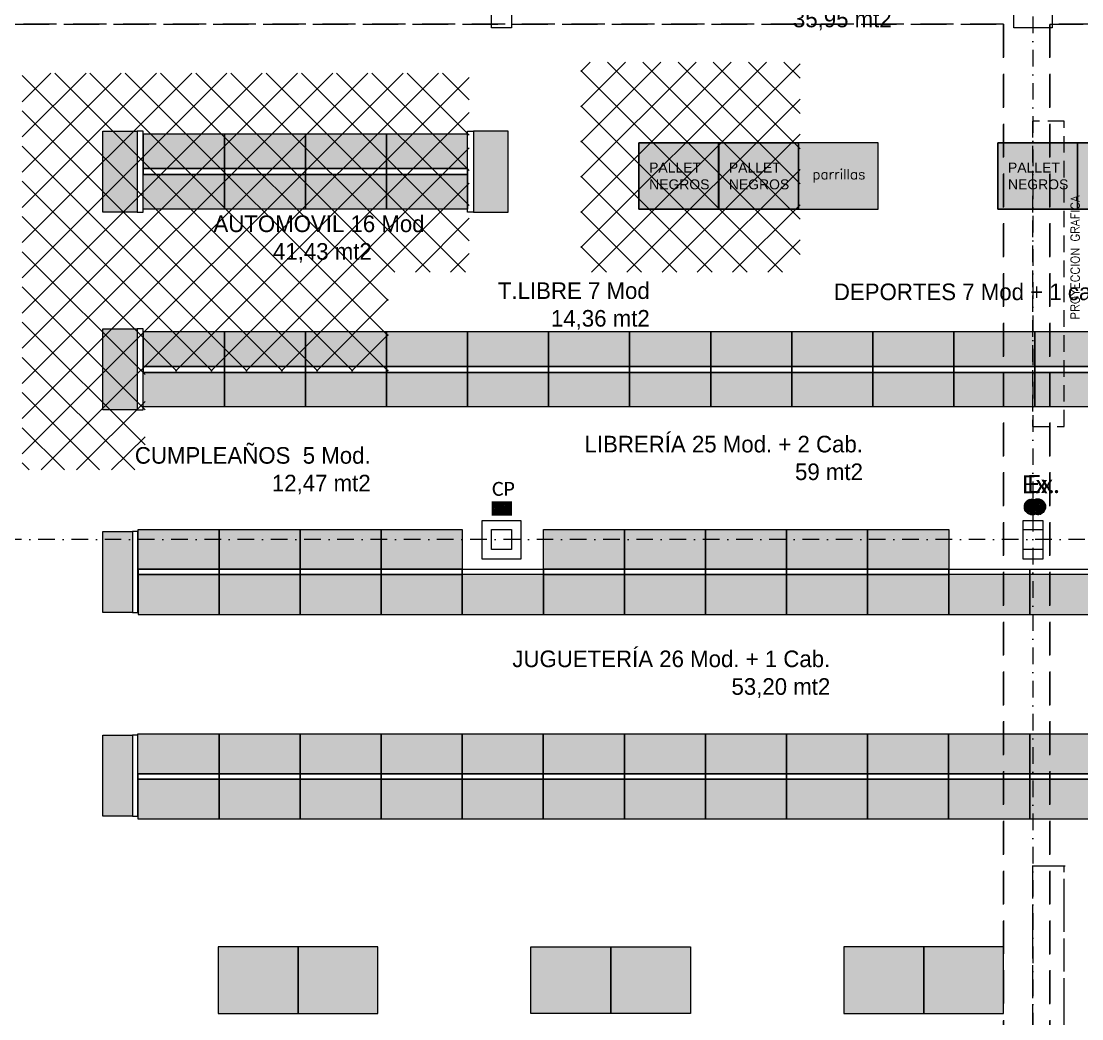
# Model space of a CAD drawing. Header units: millimetres. Extents: x 340 to 1003762, y 22 to 362022.
# Drawn here: x 556993 to 572954, y 267838 to 282862 of the extents above; entities that cross this region are included whole.
import ezdxf
from ezdxf.enums import TextEntityAlignment as Align

# ---------------------------------------------------------------- set-up
doc = ezdxf.new("R2010")
doc.units = ezdxf.units.MM
for name, pattern in [('LSBB_P_002 - PLANTA 1° NIVEL SALA DE VENTAS$0$000_ALTILLO PROPUESTA$0$HIDDEN', [0.375, 0.25, -0.125]), ('LSBB_P_002 - PLANTA 1° NIVEL SALA DE VENTAS$0$DASHDOT2', [0.5, 0.25, -0.125, 0, -0.125]), ('LSBB_P_002 - PLANTA 1° NIVEL SALA DE VENTAS$0$DASHED', [0.75, 0.5, -0.25]), ('LSBB_P_002 - PLANTA 1° NIVEL SALA DE VENTAS$0$HIDDEN', [0.375, 0.25, -0.125]), ('LSBB_P_002 - PLANTA 1° NIVEL SALA DE VENTAS$0$HIDDEN2', [0.1875, 0.125, -0.0625])]:
    doc.linetypes.add(name, pattern=pattern)
for name, color, linetype in [('A-DEMOLICION SV', 40, 'Continuous'), ('LSBB_P_002 - PLANTA 1° NIVEL SALA DE VENTAS$0$A-DEMOLICIONES', 30, 'LSBB_P_002 - PLANTA 1° NIVEL SALA DE VENTAS$0$DASHED'), ('LSBB_P_002 - PLANTA 1° NIVEL SALA DE VENTAS$0$A-GONDOLAS', 1, 'Continuous'), ('LSBB_P_002 - PLANTA 1° NIVEL SALA DE VENTAS$0$A-LAYOUT', 7, 'Continuous'), ('LSBB_P_002 - PLANTA 1° NIVEL SALA DE VENTAS$0$A-SALA-HATCH-AUTOMOVIL', 174, 'Continuous'), ('LSBB_P_002 - PLANTA 1° NIVEL SALA DE VENTAS$0$A-SALA-HATCH-TIEMPO LIBRE', 40, 'Continuous'), ('LSBB_P_002 - PLANTA 1° NIVEL SALA DE VENTAS$0$A-SALA-MUEB-ESPC', 1, 'Continuous'), ('LSBB_P_002 - PLANTA 1° NIVEL SALA DE VENTAS$0$A-TEXTO SV', 2, 'LSBB_P_002 - PLANTA 1° NIVEL SALA DE VENTAS$0$DASHDOT2'), ('LSBB_P_002 - PLANTA 1° NIVEL SALA DE VENTAS$0$A-Textos', 2, 'Continuous'), ('LSBB_P_002 - PLANTA 1° NIVEL SALA DE VENTAS$0$CENEFA', 6, 'LSBB_P_002 - PLANTA 1° NIVEL SALA DE VENTAS$0$HIDDEN'), ('LSBB_P_002 - PLANTA 1° NIVEL SALA DE VENTAS$0$E-SF O CP', 7, 'Continuous'), ('LSBB_P_002 - PLANTA 1° NIVEL SALA DE VENTAS$0$EJES', 8, 'LSBB_P_002 - PLANTA 1° NIVEL SALA DE VENTAS$0$DASHDOT2'), ('LSBB_P_002 - PLANTA 1° NIVEL SALA DE VENTAS$0$ESTRUCTURA', 5, 'Continuous'), ('LSBB_P_002 - PLANTA 1° NIVEL SALA DE VENTAS$0$LAYOUT$0$A-GONDOLAS DELGADO', 8, 'Continuous'), ('LSBB_P_002 - PLANTA 1° NIVEL SALA DE VENTAS$0$LAYOUT$0$A-SALA-HATCH-AUTOMOVIL', 174, 'Continuous'), ('LSBB_P_002 - PLANTA 1° NIVEL SALA DE VENTAS$0$LAYOUT$0$A-SALA-HATCH-CAMPAÑA', 252, 'Continuous'), ('LSBB_P_002 - PLANTA 1° NIVEL SALA DE VENTAS$0$LAYOUT$0$A-SALA-HATCH-CUMPLEAÑOS', 10, 'Continuous'), ('LSBB_P_002 - PLANTA 1° NIVEL SALA DE VENTAS$0$LAYOUT$0$A-SALA-HATCH-JUGUETERIA', 210, 'Continuous'), ('LSBB_P_002 - PLANTA 1° NIVEL SALA DE VENTAS$0$LAYOUT$0$A-SALA-HATCH-LIBRERIA', 50, 'Continuous'), ('LSBB_P_002 - PLANTA 1° NIVEL SALA DE VENTAS$0$N- EXTINTOR O RH', 1, 'Continuous'), ('LSBB_P_002 - PLANTA 1° NIVEL SALA DE VENTAS$0$TEXTO LAYOUT', 2, 'Continuous'), ('LSBB_P_002 - PLANTA 1° NIVEL SALA DE VENTAS$0$ZOCALOS-HORM', 8, 'Continuous')]:
    doc.layers.add(name, color=color, linetype=linetype)
for name, color, linetype, true_color in [('LSBB_P_002 - PLANTA 1° NIVEL SALA DE VENTAS$0$A-SALA-HATCH-CAMPAÑA', 7, 'Continuous', 0x858585), ('LSBB_P_002 - PLANTA 1° NIVEL SALA DE VENTAS$0$A-SALA-HATCH-DEPORTE', 7, 'Continuous', 0xd16900), ('LSBB_P_002 - PLANTA 1° NIVEL SALA DE VENTAS$0$LAYOUT$0$A-SALA-HATCH-DEPORTE', 7, 'Continuous', 0xd16900)]:
    doc.layers.add(name, color=color, linetype=linetype, true_color=true_color)
doc.styles.add('LSBB_P_002 - PLANTA 1° NIVEL SALA DE VENTAS$0$LAYOUT$0$REF-LAYOUT N+0.00 E 03$0$REF-LAYOUT N+0.00 E 02$0$arial', font='arial.ttf')
doc.styles.add('LSBB_P_002 - PLANTA 1° NIVEL SALA DE VENTAS$0$LAYOUT$0$REF-LAYOUT N+0.00 E 03$0$REF-LAYOUT N+0.00 E 02$0$Walmart_CENTURY GOTHIC', font='GOTHIC.TTF')
doc.styles.add('LSBB_P_002 - PLANTA 1° NIVEL SALA DE VENTAS$0$REF-LAYOUT N+0.00 E 03$0$REF-LAYOUT N+0.00 E 02$0$Walmart_CENTURY GOTHIC', font='GOTHIC.TTF')
doc.styles.add('LSBB_P_002 - PLANTA 1° NIVEL SALA DE VENTAS$0$REF-LAYOUT-19$0$REF-LAYOUT-13$0$ROMANS', font='romans', dxfattribs={"height": 52})
doc.styles.add('LSBB_P_002 - PLANTA 1° NIVEL SALA DE VENTAS$0$STANDARD', font='txt')
doc.styles.add('LSBB_P_002 - PLANTA 1° NIVEL SALA DE VENTAS$0$YUDICAD_ROMANS', font='romans.shx')

# ---------------------------------------------------------------- blocks, each defined once
blk = doc.blocks.new('LSBB_P_002 - PLANTA 1° NIVEL SALA DE VENTAS$0$A$C733336A8')
at = {"layer": 'LSBB_P_002 - PLANTA 1° NIVEL SALA DE VENTAS$0$N- EXTINTOR O RH', "linetype": 'ByBlock'}
h = blk.add_hatch(dxfattribs=at)
h.set_pattern_fill('ANSI36,_I', color=256, scale=0.126, style=2)
h.set_pattern_definition([(45, (8652.443333, -21254.299438), (0.008352698853, 0.03062656246), [0.039375, -0.007875, 0, -0.007875])])
edge = h.paths.add_edge_path()
edge.add_arc((0.172, 0.12), 0.12, 0, 360)
at = {"layer": 'LSBB_P_002 - PLANTA 1° NIVEL SALA DE VENTAS$0$N- EXTINTOR O RH'}
blk.add_circle((0.172, 0.12), 0.12, dxfattribs=at)
at = {"layer": 'LSBB_P_002 - PLANTA 1° NIVEL SALA DE VENTAS$0$N- EXTINTOR O RH', "insert": (0.262, 0.46), "char_height": 0.27, "width": 6.00887, "attachment_point": 5, "style": 'LSBB_P_002 - PLANTA 1° NIVEL SALA DE VENTAS$0$STANDARD'}
blk.add_mtext('{\\fCalibri|b0|i0|c0|p34;Ex.}', dxfattribs=at)
blk = doc.blocks.new('LSBB_P_002 - PLANTA 1° NIVEL SALA DE VENTAS$0$LAYOUT$0$REF-LAYOUT N+0.00 E 03$0$REF-LAYOUT N+0.00 E 02$0$G. 122 X 60')
h = blk.add_hatch(color=256)
h.dxf.hatch_style = 1
h.paths.add_polyline_path([(-0.005, 0), (0.595, 0), (0.595, 1.22), (-0.005, 1.22)])
at = {"layer": 'LSBB_P_002 - PLANTA 1° NIVEL SALA DE VENTAS$0$A-GONDOLAS'}
for points in [[(-0.005, 0), (-0.085, 0), (-0.085, 1.22), (-0.005, 1.22)], [(-0.005, 0), (0.595, 0), (0.595, 1.22), (-0.005, 1.22)]]:
    blk.add_lwpolyline(points, close=True, dxfattribs=at)
blk = doc.blocks.new('LSBB_P_002 - PLANTA 1° NIVEL SALA DE VENTAS$0$REF-LAYOUT N+0.00 E 03$0$REF-LAYOUT N+0.00 E 02$0$G. 122 X 45')
at = {"ltscale": 3}
blk.add_hatch(color=0, dxfattribs=at).paths.add_polyline_path([(6154.804, -1143.284), (6154.804, -1144.504), (6154.354, -1144.504), (6154.354, -1143.284)])
at = {"layer": 'LSBB_P_002 - PLANTA 1° NIVEL SALA DE VENTAS$0$A-GONDOLAS', "ltscale": 3}
blk.add_lwpolyline([(6154.274, -1143.284), (6154.274, -1144.504), (6154.354, -1144.504), (6154.354, -1143.284)], close=True, dxfattribs=at)
blk.add_lwpolyline([(6154.804, -1143.284), (6154.804, -1144.504), (6154.354, -1144.504), (6154.354, -1143.284), (6154.804, -1143.284)], dxfattribs=at)
blk = doc.blocks.new('LSBB_P_002 - PLANTA 1° NIVEL SALA DE VENTAS$0$REF-LAYOUT N+0.00 E 03$0$REF-LAYOUT N+0.00 E 02$0$C. 120 X 100')
h = blk.add_hatch(color=256)
h.dxf.hatch_style = 1
h.paths.add_polyline_path([(-318.5, -3007.4), (-438.7, -3007.4), (-438.7, -2907.4), (-318.5, -2907.4)])
at = {"layer": 'LSBB_P_002 - PLANTA 1° NIVEL SALA DE VENTAS$0$A-GONDOLAS', "flags": 128}
blk.add_lwpolyline([(-318.5, -3007.4), (-438.7, -3007.4), (-438.7, -2907.4), (-318.5, -2907.4)], close=True, dxfattribs=at)
blk = doc.blocks.new('LSBB_P_002 - PLANTA 1° NIVEL SALA DE VENTAS$0$REF-LAYOUT N+0.00 E 03$0$REF-LAYOUT N+0.00 E 02$0$G. 122 X 52')
at = {"ltscale": 3}
blk.add_hatch(color=0, dxfattribs=at).paths.add_polyline_path([(6150.759, -1137.469), (6149.539, -1137.469), (6149.539, -1137.989), (6150.759, -1137.989)])
at = {"layer": 'LSBB_P_002 - PLANTA 1° NIVEL SALA DE VENTAS$0$A-GONDOLAS', "ltscale": 3}
for points in [[(6150.759, -1137.469), (6149.539, -1137.469), (6149.539, -1137.379), (6150.759, -1137.379), (6150.759, -1137.469)], [(6150.759, -1137.469), (6149.539, -1137.469), (6149.539, -1137.989), (6150.759, -1137.989), (6150.759, -1137.469)]]:
    blk.add_lwpolyline(points, dxfattribs=at)
blk = doc.blocks.new('LSBB_P_002 - PLANTA 1° NIVEL SALA DE VENTAS$0$REF-LAYOUT N+0.00 E 03$0$G. 122 X 52')
at = {"ltscale": 3}
blk.add_hatch(color=0, dxfattribs=at).paths.add_polyline_path([(6150.759, -1137.469), (6149.539, -1137.469), (6149.539, -1137.989), (6150.759, -1137.989)])
at = {"layer": 'LSBB_P_002 - PLANTA 1° NIVEL SALA DE VENTAS$0$A-GONDOLAS', "ltscale": 3}
for points in [[(6150.759, -1137.469), (6149.539, -1137.469), (6149.539, -1137.379), (6150.759, -1137.379), (6150.759, -1137.469)], [(6150.759, -1137.469), (6149.539, -1137.469), (6149.539, -1137.989), (6150.759, -1137.989), (6150.759, -1137.469)]]:
    blk.add_lwpolyline(points, dxfattribs=at)
blk = doc.blocks.new('LSBB_P_002 - PLANTA 1° NIVEL SALA DE VENTAS$0$LAYOUT$0$LAYOUT$0$REF-LAYOUT N+0.00 E 03$0$REF-LAYOUT N+0.00 E 02$0$C. 120 X 100')
h = blk.add_hatch(color=256)
h.dxf.hatch_style = 1
h.paths.add_polyline_path([(-318.5, -3007.4), (-438.7, -3007.4), (-438.7, -2907.4), (-318.5, -2907.4)])
at = {"layer": 'LSBB_P_002 - PLANTA 1° NIVEL SALA DE VENTAS$0$A-SALA-MUEB-ESPC', "flags": 128}
blk.add_lwpolyline([(-318.5, -3007.4), (-438.7, -3007.4), (-438.7, -2907.4), (-318.5, -2907.4)], close=True, dxfattribs=at)
blk = doc.blocks.new('LSBB_P_002 - PLANTA 1° NIVEL SALA DE VENTAS$0$LAYOUT$0$REF-LAYOUT N+0.00 E 03$0$G. 122 X 52')
at = {"ltscale": 3}
blk.add_hatch(color=0, dxfattribs=at).paths.add_polyline_path([(6150.759, -1137.469), (6149.539, -1137.469), (6149.539, -1137.989), (6150.759, -1137.989)])
at = {"layer": 'LSBB_P_002 - PLANTA 1° NIVEL SALA DE VENTAS$0$A-GONDOLAS', "ltscale": 3}
for points in [[(6150.759, -1137.469), (6149.539, -1137.469), (6149.539, -1137.379), (6150.759, -1137.379), (6150.759, -1137.469)], [(6150.759, -1137.469), (6149.539, -1137.469), (6149.539, -1137.989), (6150.759, -1137.989), (6150.759, -1137.469)]]:
    blk.add_lwpolyline(points, dxfattribs=at)
blk = doc.blocks.new('LSBB_P_002 - PLANTA 1° NIVEL SALA DE VENTAS$0$LAYOUT$0$REF-LAYOUT N+0.00 E 03$0$REF-LAYOUT N+0.00 E 02$0$PALLET')
h = blk.add_hatch(color=256)
h.dxf.hatch_style = 1
h.paths.add_polyline_path([(52877.8, -2231.5), (52757.8, -2231.5), (52757.8, -2131.5), (52877.8, -2131.5)])
at = {"layer": 'LSBB_P_002 - PLANTA 1° NIVEL SALA DE VENTAS$0$A-SALA-MUEB-ESPC', "elevation": 0}
blk.add_lwpolyline([(52877.8, -2231.5), (52757.8, -2231.5), (52757.8, -2131.5), (52877.8, -2131.5)], close=True, dxfattribs=at)
at = {"layer": 'LSBB_P_002 - PLANTA 1° NIVEL SALA DE VENTAS$0$A-SALA-MUEB-ESPC', "style": 'LSBB_P_002 - PLANTA 1° NIVEL SALA DE VENTAS$0$LAYOUT$0$REF-LAYOUT N+0.00 E 03$0$REF-LAYOUT N+0.00 E 02$0$arial'}
for s, p in [('NEGROS', (52862.5, -2161.4, 0)), ('PALLET', (52862.5, -2186.7, 0))]:
    blk.add_text(s, height=15, rotation=180, dxfattribs=at).set_placement(p)
blk = doc.blocks.new('LSBB_P_002 - PLANTA 1° NIVEL SALA DE VENTAS$0$A$C49184C2C')
at = {"layer": 'LSBB_P_002 - PLANTA 1° NIVEL SALA DE VENTAS$0$E-SF O CP', "linetype": 'ByBlock'}
h = blk.add_hatch(dxfattribs=at)
h.set_pattern_fill('ANSI36,_I', color=3, scale=0.126, style=2)
h.set_pattern_definition([(315, (8652.031924, 21254.503363), (0.008352698853, -0.03062656246), [0.039375, -0.007875, 0, -0.007875])])
h.paths.add_polyline_path([(0.382, 0.018), (0.022, 0.018), (0.022, 0.258), (0.382, 0.258)])
at = {"layer": 'LSBB_P_002 - PLANTA 1° NIVEL SALA DE VENTAS$0$E-SF O CP', "color": 3, "const_width": 0.036}
blk.add_lwpolyline([(0.382, 0.018), (0.022, 0.018), (0.022, 0.258), (0.382, 0.258)], close=True, dxfattribs=at)
at = {"layer": 'LSBB_P_002 - PLANTA 1° NIVEL SALA DE VENTAS$0$E-SF O CP', "color": 3, "insert": (0.233, 0.519, 0), "char_height": 0.27, "width": 6.00887, "attachment_point": 5, "style": 'LSBB_P_002 - PLANTA 1° NIVEL SALA DE VENTAS$0$STANDARD'}
blk.add_mtext('{\\fCalibri|b0|i0|c0|p34;CP}', dxfattribs=at)
blk = doc.blocks.new('LSBB_P_002 - PLANTA 1° NIVEL SALA DE VENTAS$0$CP. EXISTENTES')
at = {"layer": 'LSBB_P_002 - PLANTA 1° NIVEL SALA DE VENTAS$0$N- EXTINTOR O RH', "color": 20, "xscale": 0.7761600000000002, "yscale": 0.7761600000000002, "zscale": 0.7761600000000002}
blk.add_blockref('LSBB_P_002 - PLANTA 1° NIVEL SALA DE VENTAS$0$A$C49184C2C', (787.288, 289.523), dxfattribs=at)
blk = doc.blocks.new('LSBB_P_002 - PLANTA 1° NIVEL SALA DE VENTAS$0$SVLY')
at = {"layer": 'LSBB_P_002 - PLANTA 1° NIVEL SALA DE VENTAS$0$CENEFA', "color": 7, "ltscale": 2}
blk.add_lwpolyline([(977.853, 296.926), (978.221, 293.099), (980.135, 273.214), (985.609, 273.214), (985.609, 263.416), (994.994, 263.416), (994.994, 296.926), (977.853, 296.926), (977.853, 296.926)], dxfattribs=at)
at = {"layer": 'LSBB_P_002 - PLANTA 1° NIVEL SALA DE VENTAS$0$ESTRUCTURA'}
for points in [[(987.589, 289.316), (987.589, 289.016), (987.289, 289.016), (987.289, 289.316)], [(995.589, 289.316), (995.589, 289.016), (995.289, 289.016), (995.289, 289.316)]]:
    blk.add_lwpolyline(points, close=True, dxfattribs=at)
at = {"layer": 'LSBB_P_002 - PLANTA 1° NIVEL SALA DE VENTAS$0$LAYOUT$0$A-GONDOLAS DELGADO', "elevation": 0}
for points in [[(990.708, 295.139), (989.508, 295.139), (989.508, 294.139), (990.708, 294.139)], [(991.908, 295.139), (990.708, 295.139), (990.708, 294.139), (991.908, 294.139)], [(991.908, 295.139), (990.708, 295.139), (990.708, 294.139), (991.908, 294.139)], [(996.109, 295.139), (994.909, 295.139), (994.909, 294.139), (996.109, 294.139)], [(996.109, 295.139), (994.909, 295.139), (994.909, 294.139), (996.109, 294.139)], [(997.309, 295.139), (996.109, 295.139), (996.109, 294.139), (997.309, 294.139)], [(997.309, 295.139), (996.109, 295.139), (996.109, 294.139), (997.309, 294.139)]]:
    blk.add_lwpolyline(points, close=True, dxfattribs=at)
at = {"layer": 'LSBB_P_002 - PLANTA 1° NIVEL SALA DE VENTAS$0$A-SALA-HATCH-AUTOMOVIL', "xscale": -1, "rotation": 270}
blk.add_blockref('LSBB_P_002 - PLANTA 1° NIVEL SALA DE VENTAS$0$REF-LAYOUT N+0.00 E 03$0$REF-LAYOUT N+0.00 E 02$0$G. 122 X 52', (2119.428, -5855.443), dxfattribs=at)
at = {"layer": 'LSBB_P_002 - PLANTA 1° NIVEL SALA DE VENTAS$0$A-SALA-HATCH-AUTOMOVIL', "rotation": 180}
for name, p in [('LSBB_P_002 - PLANTA 1° NIVEL SALA DE VENTAS$0$REF-LAYOUT N+0.00 E 03$0$REF-LAYOUT N+0.00 E 02$0$G. 122 X 52', (7132.808, -842.718)), ('LSBB_P_002 - PLANTA 1° NIVEL SALA DE VENTAS$0$REF-LAYOUT N+0.00 E 03$0$REF-LAYOUT N+0.00 E 02$0$G. 122 X 52', (7134.028, -842.718)), ('LSBB_P_002 - PLANTA 1° NIVEL SALA DE VENTAS$0$REF-LAYOUT N+0.00 E 03$0$REF-LAYOUT N+0.00 E 02$0$G. 122 X 52', (7135.248, -842.718)), ('LSBB_P_002 - PLANTA 1° NIVEL SALA DE VENTAS$0$REF-LAYOUT N+0.00 E 03$0$REF-LAYOUT N+0.00 E 02$0$G. 122 X 52', (7136.468, -842.718)), ('LSBB_P_002 - PLANTA 1° NIVEL SALA DE VENTAS$0$REF-LAYOUT N+0.00 E 03$0$G. 122 X 52', (7132.808, -845.698)), ('LSBB_P_002 - PLANTA 1° NIVEL SALA DE VENTAS$0$REF-LAYOUT N+0.00 E 03$0$G. 122 X 52', (7134.028, -845.698)), ('LSBB_P_002 - PLANTA 1° NIVEL SALA DE VENTAS$0$REF-LAYOUT N+0.00 E 03$0$G. 122 X 52', (7135.248, -845.698))]:
    blk.add_blockref(name, p, dxfattribs=at)
at = {"layer": 'LSBB_P_002 - PLANTA 1° NIVEL SALA DE VENTAS$0$A-SALA-HATCH-AUTOMOVIL', "xscale": -1}
for p in [(7132.808, 1432.129), (7134.028, 1432.129), (7135.248, 1432.129), (7136.468, 1432.129)]:
    blk.add_blockref('LSBB_P_002 - PLANTA 1° NIVEL SALA DE VENTAS$0$REF-LAYOUT N+0.00 E 03$0$REF-LAYOUT N+0.00 E 02$0$G. 122 X 52', p, dxfattribs=at)
at = {"layer": 'LSBB_P_002 - PLANTA 1° NIVEL SALA DE VENTAS$0$A-SALA-HATCH-CAMPAÑA', "rotation": 180}
blk.add_blockref('LSBB_P_002 - PLANTA 1° NIVEL SALA DE VENTAS$0$REF-LAYOUT N+0.00 E 03$0$REF-LAYOUT N+0.00 E 02$0$G. 122 X 45', (7136.243, -858.288), dxfattribs=at)
at = {"layer": 'LSBB_P_002 - PLANTA 1° NIVEL SALA DE VENTAS$0$A-SALA-HATCH-CAMPAÑA', "yscale": 0.01, "zscale": 0.01, "rotation": 180}
for p, xscale in [((987.563, 252.954), -0.01), ((988.765, 252.954), -0.01), ((984.698, 252.954), 0.01), ((985.9, 252.954), 0.01), ((996.979, 252.954), -0.01), ((998.181, 252.954), -0.01)]:
    blk.add_blockref('LSBB_P_002 - PLANTA 1° NIVEL SALA DE VENTAS$0$REF-LAYOUT N+0.00 E 03$0$REF-LAYOUT N+0.00 E 02$0$C. 120 X 100', p, dxfattribs=dict(at, xscale=xscale))
at = {"layer": 'LSBB_P_002 - PLANTA 1° NIVEL SALA DE VENTAS$0$A-SALA-HATCH-DEPORTE', "xscale": -1, "rotation": 270}
blk.add_blockref('LSBB_P_002 - PLANTA 1° NIVEL SALA DE VENTAS$0$REF-LAYOUT N+0.00 E 03$0$G. 122 X 52', (2119.428, -5858.423), dxfattribs=at)
at = {"layer": 'LSBB_P_002 - PLANTA 1° NIVEL SALA DE VENTAS$0$A-SALA-HATCH-DEPORTE', "rotation": 180}
for p in [(7142.568, -845.698), (7143.788, -845.698), (7145.008, -845.698), (7146.228, -845.698)]:
    blk.add_blockref('LSBB_P_002 - PLANTA 1° NIVEL SALA DE VENTAS$0$REF-LAYOUT N+0.00 E 03$0$G. 122 X 52', p, dxfattribs=at)
at = {"layer": 'LSBB_P_002 - PLANTA 1° NIVEL SALA DE VENTAS$0$A-SALA-HATCH-TIEMPO LIBRE', "rotation": 180}
for p in [(7136.468, -845.698), (7137.688, -845.698), (7138.908, -845.698), (7140.128, -845.698), (7141.348, -845.698)]:
    blk.add_blockref('LSBB_P_002 - PLANTA 1° NIVEL SALA DE VENTAS$0$REF-LAYOUT N+0.00 E 03$0$G. 122 X 52', p, dxfattribs=at)
at = {"layer": 'LSBB_P_002 - PLANTA 1° NIVEL SALA DE VENTAS$0$E-SF O CP'}
blk.add_blockref('LSBB_P_002 - PLANTA 1° NIVEL SALA DE VENTAS$0$CP. EXISTENTES', (200, 0), dxfattribs=at)
at = {"layer": 'LSBB_P_002 - PLANTA 1° NIVEL SALA DE VENTAS$0$LAYOUT$0$A-SALA-HATCH-AUTOMOVIL', "xscale": 0.01, "yscale": 0.01, "zscale": 0.01, "rotation": 180}
for p in [(1518.287, 272.824, 0), (1519.487, 272.824, 0), (1523.688, 272.824, 0), (1524.888, 272.824, 0)]:
    blk.add_blockref('LSBB_P_002 - PLANTA 1° NIVEL SALA DE VENTAS$0$LAYOUT$0$REF-LAYOUT N+0.00 E 03$0$REF-LAYOUT N+0.00 E 02$0$PALLET', p, dxfattribs=at)
at = {"layer": 'LSBB_P_002 - PLANTA 1° NIVEL SALA DE VENTAS$0$LAYOUT$0$A-SALA-HATCH-CAMPAÑA', "rotation": 269.9999484744106}
for p in [(981.969, 285.551), (983.189, 285.551), (984.409, 285.551), (985.629, 285.551), (986.849, 285.551), (988.069, 285.551), (989.289, 285.551), (990.509, 285.551), (991.729, 285.551), (992.949, 285.551), (994.169, 285.551), (995.389, 285.551)]:
    blk.add_blockref('LSBB_P_002 - PLANTA 1° NIVEL SALA DE VENTAS$0$LAYOUT$0$REF-LAYOUT N+0.00 E 03$0$REF-LAYOUT N+0.00 E 02$0$G. 122 X 60', p, dxfattribs=at)
at = {"layer": 'LSBB_P_002 - PLANTA 1° NIVEL SALA DE VENTAS$0$LAYOUT$0$A-SALA-HATCH-CUMPLEAÑOS', "xscale": -1}
for p in [(7132.808, 1429.149), (7134.028, 1429.149)]:
    blk.add_blockref('LSBB_P_002 - PLANTA 1° NIVEL SALA DE VENTAS$0$REF-LAYOUT N+0.00 E 03$0$G. 122 X 52', p, dxfattribs=at)
at = {"layer": 'LSBB_P_002 - PLANTA 1° NIVEL SALA DE VENTAS$0$LAYOUT$0$A-SALA-HATCH-CUMPLEAÑOS', "xscale": -0.9999999999999987, "rotation": 270.0000515255894}
for p in [(981.97, 288.721), (983.19, 288.721), (984.41, 288.721)]:
    blk.add_blockref('LSBB_P_002 - PLANTA 1° NIVEL SALA DE VENTAS$0$LAYOUT$0$REF-LAYOUT N+0.00 E 03$0$REF-LAYOUT N+0.00 E 02$0$G. 122 X 60', p, dxfattribs=at)
at = {"layer": 'LSBB_P_002 - PLANTA 1° NIVEL SALA DE VENTAS$0$LAYOUT$0$A-SALA-HATCH-DEPORTE', "rotation": 90}
blk.add_blockref('LSBB_P_002 - PLANTA 1° NIVEL SALA DE VENTAS$0$LAYOUT$0$REF-LAYOUT N+0.00 E 03$0$G. 122 X 52', (-150.449, -5855.443), dxfattribs=at)
at = {"layer": 'LSBB_P_002 - PLANTA 1° NIVEL SALA DE VENTAS$0$LAYOUT$0$A-SALA-HATCH-DEPORTE', "xscale": -0.01, "yscale": 0.01, "zscale": 0.01, "rotation": 180}
blk.add_blockref('LSBB_P_002 - PLANTA 1° NIVEL SALA DE VENTAS$0$LAYOUT$0$LAYOUT$0$REF-LAYOUT N+0.00 E 03$0$REF-LAYOUT N+0.00 E 02$0$C. 120 X 100', (996.296, 265.065, 0), dxfattribs=at)
at = {"layer": 'LSBB_P_002 - PLANTA 1° NIVEL SALA DE VENTAS$0$LAYOUT$0$A-SALA-HATCH-JUGUETERIA', "rotation": 270.0000515255895}
for p in [(981.97, 288.631), (983.19, 288.631), (984.41, 288.631), (985.63, 288.631), (986.85, 288.631), (988.07, 288.631), (989.29, 288.631), (990.51, 288.631), (991.73, 288.631), (992.95, 288.631), (994.17, 288.631), (995.39, 288.631)]:
    blk.add_blockref('LSBB_P_002 - PLANTA 1° NIVEL SALA DE VENTAS$0$LAYOUT$0$REF-LAYOUT N+0.00 E 03$0$REF-LAYOUT N+0.00 E 02$0$G. 122 X 60', p, dxfattribs=at)
at = {"layer": 'LSBB_P_002 - PLANTA 1° NIVEL SALA DE VENTAS$0$LAYOUT$0$A-SALA-HATCH-JUGUETERIA', "xscale": -1, "rotation": 269.9999484744105}
for p in [(981.969, 285.641), (983.189, 285.641), (984.409, 285.641), (985.629, 285.641), (986.849, 285.641), (988.069, 285.641), (989.289, 285.641), (990.509, 285.641), (991.729, 285.641), (992.949, 285.641), (994.169, 285.641), (995.389, 285.641)]:
    blk.add_blockref('LSBB_P_002 - PLANTA 1° NIVEL SALA DE VENTAS$0$LAYOUT$0$REF-LAYOUT N+0.00 E 03$0$REF-LAYOUT N+0.00 E 02$0$G. 122 X 60', p, dxfattribs=at)
at = {"layer": 'LSBB_P_002 - PLANTA 1° NIVEL SALA DE VENTAS$0$LAYOUT$0$A-SALA-HATCH-LIBRERIA', "xscale": -1}
for p in [(7135.248, 1429.149), (7136.468, 1429.149), (7137.688, 1429.149), (7138.908, 1429.149), (7140.128, 1429.149), (7141.348, 1429.149), (7142.568, 1429.149), (7143.788, 1429.149), (7145.008, 1429.149), (7146.228, 1429.149)]:
    blk.add_blockref('LSBB_P_002 - PLANTA 1° NIVEL SALA DE VENTAS$0$REF-LAYOUT N+0.00 E 03$0$G. 122 X 52', p, dxfattribs=at)
at = {"layer": 'LSBB_P_002 - PLANTA 1° NIVEL SALA DE VENTAS$0$LAYOUT$0$A-SALA-HATCH-LIBRERIA', "rotation": 180}
blk.add_blockref('LSBB_P_002 - PLANTA 1° NIVEL SALA DE VENTAS$0$REF-LAYOUT N+0.00 E 03$0$REF-LAYOUT N+0.00 E 02$0$G. 122 X 45', (7136.243, -855.218), dxfattribs=at)
at = {"layer": 'LSBB_P_002 - PLANTA 1° NIVEL SALA DE VENTAS$0$LAYOUT$0$A-SALA-HATCH-LIBRERIA', "xscale": -0.9999999999999987, "rotation": 270.0000515255894}
for p in [(985.63, 288.721), (988.07, 288.721), (989.29, 288.721), (990.51, 288.721), (991.73, 288.721), (992.95, 288.721)]:
    blk.add_blockref('LSBB_P_002 - PLANTA 1° NIVEL SALA DE VENTAS$0$LAYOUT$0$REF-LAYOUT N+0.00 E 03$0$REF-LAYOUT N+0.00 E 02$0$G. 122 X 60', p, dxfattribs=at)
at = {"layer": 'LSBB_P_002 - PLANTA 1° NIVEL SALA DE VENTAS$0$N- EXTINTOR O RH', "color": 20}
blk.add_blockref('LSBB_P_002 - PLANTA 1° NIVEL SALA DE VENTAS$0$A$C733336A8', (995.257, 289.535), dxfattribs=at)
blk.add_blockref('LSBB_P_002 - PLANTA 1° NIVEL SALA DE VENTAS$0$A$C733336A8', (995.257, 289.535), dxfattribs=at)
at = {"layer": 'LSBB_P_002 - PLANTA 1° NIVEL SALA DE VENTAS$0$A-TEXTO SV', "char_height": 0.25}
for s, insert, width, attachment_point, style in [('\\pi0.026598;FERRETERÍA 16 Mod .\\P\\pi1.5894;35,95 mt2', (990.236, 297.545), 4.75884, 1, 'LSBB_P_002 - PLANTA 1° NIVEL SALA DE VENTAS$0$LAYOUT$0$REF-LAYOUT N+0.00 E 03$0$REF-LAYOUT N+0.00 E 02$0$Walmart_CENTURY GOTHIC'), ('\\pi1.4044;AUTOMOVIL 16 Mod \\P\\pi2.3001;41,43 mt2', (981.701, 293.331), 6.18022, 7, 'LSBB_P_002 - PLANTA 1° NIVEL SALA DE VENTAS$0$LAYOUT$0$REF-LAYOUT N+0.00 E 03$0$REF-LAYOUT N+0.00 E 02$0$Walmart_CENTURY GOTHIC'), ('\\pi1.8612;T.LIBRE 7 Mod\\P\\pi2.3965;14,36 mt2', (989.671, 293.037, 0), 6.18022, 3, 'LSBB_P_002 - PLANTA 1° NIVEL SALA DE VENTAS$0$LAYOUT$0$REF-LAYOUT N+0.00 E 03$0$REF-LAYOUT N+0.00 E 02$0$Walmart_CENTURY GOTHIC'), ('DEPORTES 7 Mod + 1 cab.+ 3 Exh.\\P34,84 mt2', (997.831, 293.019, 0), 6.18022, 3, 'LSBB_P_002 - PLANTA 1° NIVEL SALA DE VENTAS$0$LAYOUT$0$REF-LAYOUT N+0.00 E 03$0$REF-LAYOUT N+0.00 E 02$0$Walmart_CENTURY GOTHIC'), ('\\pi0.9593;LIBRERÍA 25 Mod. + 2 Cab.\\P\\pi2.3419;59 mt2', (992.88, 290.726), 6.25849, 3, 'LSBB_P_002 - PLANTA 1° NIVEL SALA DE VENTAS$0$LAYOUT$0$REF-LAYOUT N+0.00 E 03$0$REF-LAYOUT N+0.00 E 02$0$Walmart_CENTURY GOTHIC'), ('\\pi1.3149;CUMPLEAÑOS  5 Mod.\\P\\pi2.3941;12,47 mt2', (985.471, 290.556), 6.25849, 3, 'LSBB_P_002 - PLANTA 1° NIVEL SALA DE VENTAS$0$LAYOUT$0$REF-LAYOUT N+0.00 E 03$0$REF-LAYOUT N+0.00 E 02$0$Walmart_CENTURY GOTHIC'), ('\\pi0.68027;JUGUETERÍA 26 Mod. + 1 Cab.\\P\\pi2.3738;53,20 mt2', (992.388, 287.492), 6.32759, 3, 'LSBB_P_002 - PLANTA 1° NIVEL SALA DE VENTAS$0$REF-LAYOUT N+0.00 E 03$0$REF-LAYOUT N+0.00 E 02$0$Walmart_CENTURY GOTHIC')]:
    blk.add_mtext(s, dxfattribs=dict(at, insert=insert, width=width, attachment_point=attachment_point, style=style))
at = {"layer": 'LSBB_P_002 - PLANTA 1° NIVEL SALA DE VENTAS$0$A-Textos', "color": 1, "linetype": 'LSBB_P_002 - PLANTA 1° NIVEL SALA DE VENTAS$0$HIDDEN2', "insert": (992.517, 294.741, 0), "char_height": 0.15, "width": 3.33571, "attachment_point": 2, "style": 'LSBB_P_002 - PLANTA 1° NIVEL SALA DE VENTAS$0$YUDICAD_ROMANS'}
blk.add_mtext('parrillas', dxfattribs=at)
blk = doc.blocks.new('LSBB_P_002 - PLANTA 1° NIVEL SALA DE VENTAS$0$EXTINTORES EXISTENTES')
at = {"layer": 'LSBB_P_002 - PLANTA 1° NIVEL SALA DE VENTAS$0$N- EXTINTOR O RH', "color": 20}
blk.add_blockref('LSBB_P_002 - PLANTA 1° NIVEL SALA DE VENTAS$0$A$C733336A8', (795.257, 289.535), dxfattribs=at)
blk = doc.blocks.new('LSBB_P_002 - PLANTA 1° NIVEL SALA DE VENTAS$0$DEMOL')
at = {"layer": 'LSBB_P_002 - PLANTA 1° NIVEL SALA DE VENTAS$0$A-DEMOLICIONES', "linetype": 'LSBB_P_002 - PLANTA 1° NIVEL SALA DE VENTAS$0$000_ALTILLO PROPUESTA$0$HIDDEN', "ltscale": 0.8}
for p, q in [((995.43, 284.256), (995.43, 279.656)), ((995.91, 279.656), (995.91, 284.256))]:
    blk.add_line(p, q, dxfattribs=at)
blk = doc.blocks.new('LSBB_P_002 - PLANTA 1° NIVEL SALA DE VENTAS', base_point=(223.57, 14.22))
at = {"layer": 'LSBB_P_002 - PLANTA 1° NIVEL SALA DE VENTAS$0$LAYOUT$0$A-SALA-HATCH-AUTOMOVIL'}
h = blk.add_hatch(dxfattribs=at)
h.set_pattern_fill('ANSI37', color=256, scale=3, angle=810)
h.set_pattern_definition([(135, (200.025, -0.025), (-0.26516504, -0.26516504), []), (225, (200.025, -0.025), (0.26516504, -0.26516504), [])])
h.paths.add_polyline_path([(788.634, 296.354), (791.933, 296.354), (791.933, 293.191), (788.634, 293.191)])
h.paths.add_polyline_path([(780.225, 293.191), (780.225, 296.189), (786.955, 296.189), (786.955, 293.191), (785.735, 293.191), (785.735, 291.701), (782.075, 291.701), (782.075, 290.211), (780.225, 290.211)])
h.paths.add_polyline_path([(778.179, 296.758), (778.881, 289.471), (776.95, 289.286), (776.248, 296.572)])
at = {"layer": 'LSBB_P_002 - PLANTA 1° NIVEL SALA DE VENTAS$0$CENEFA', "color": 7, "ltscale": 2}
for p, q in [((777.853, 296.926), (794.994, 296.926)), ((780.135, 296.926), (794.994, 296.926)), ((794.994, 296.926), (794.994, 263.416)), ((794.994, 296.926), (794.994, 263.416)), ((872.829, 296.926), (795.694, 296.926)), ((795.694, 296.926), (795.694, 263.416)), ((795.694, 263.416), (795.694, 296.926)), ((795.694, 296.926), (872.829, 296.926)), ((795.43, 284.256), (795.43, 279.656)), ((795.43, 284.248), (795.924, 284.248)), ((795.91, 279.656), (795.91, 284.256))]:
    blk.add_line(p, q, dxfattribs=at)
at = {"layer": 'LSBB_P_002 - PLANTA 1° NIVEL SALA DE VENTAS$0$CENEFA', "color": 7}
for p, q in [((795.91, 295.466), (795.43, 295.466)), ((795.43, 295.466), (795.43, 290.866)), ((795.91, 295.466), (795.43, 295.466)), ((795.43, 295.466), (795.43, 290.866)), ((795.91, 290.866), (795.91, 295.466)), ((795.91, 290.866), (795.91, 295.466)), ((795.43, 290.866), (795.91, 290.866)), ((795.43, 290.866), (795.91, 290.866))]:
    blk.add_line(p, q, dxfattribs=at)
at = {"layer": 'LSBB_P_002 - PLANTA 1° NIVEL SALA DE VENTAS$0$CENEFA', "color": 7, "ltscale": 2}
blk.add_lwpolyline([(777.853, 296.926), (778.221, 293.099), (780.135, 273.214), (785.609, 273.214), (785.609, 263.416), (794.994, 263.416), (794.994, 296.926), (777.853, 296.926), (777.853, 296.926)], dxfattribs=at)
blk.add_lwpolyline([(795.614, 253.396), (795.614, 257.716), (795.839, 257.716), (795.839, 258.156), (798.427, 258.156), (798.427, 257.917), (798.579, 257.917), (798.579, 263.416), (795.694, 263.416), (795.694, 296.926), (872.829, 296.926), (872.829, 249.191), (859.149, 249.191), (859.149, 250.068), (855.802, 250.068), (855.802, 257.679), (849.185, 257.679), (849.185, 262.955), (848.659, 262.955), (848.659, 257.129), (855.289, 257.129), (855.289, 253.396)], close=True, dxfattribs=at)
at = {"layer": 'LSBB_P_002 - PLANTA 1° NIVEL SALA DE VENTAS$0$EJES'}
for p, q in [((795.439, 309.541), (795.439, 242.519)), ((879.738, 289.166), (769.057, 289.166))]:
    blk.add_line(p, q, dxfattribs=at)
at = {"layer": 'LSBB_P_002 - PLANTA 1° NIVEL SALA DE VENTAS$0$ESTRUCTURA'}
for points in [[(787.589, 289.316), (787.589, 289.016), (787.289, 289.016), (787.289, 289.316)], [(795.589, 289.316), (795.589, 289.016), (795.289, 289.016), (795.289, 289.316)]]:
    blk.add_lwpolyline(points, close=True, dxfattribs=at)
at = {"layer": 'LSBB_P_002 - PLANTA 1° NIVEL SALA DE VENTAS$0$ZOCALOS-HORM'}
for points in [[(787.289, 296.87), (787.289, 297.45), (787.589, 297.45), (787.589, 296.87)], [(795.729, 296.87), (795.149, 296.87), (795.149, 297.45), (795.729, 297.45)], [(787.729, 288.87), (787.149, 288.87), (787.149, 289.45), (787.729, 289.45)], [(795.589, 288.87), (795.289, 288.87), (795.289, 289.45), (795.589, 289.45)]]:
    blk.add_lwpolyline(points, close=True, dxfattribs=at)
at = {"layer": 'LSBB_P_002 - PLANTA 1° NIVEL SALA DE VENTAS$0$A-DEMOLICIONES'}
blk.add_blockref('LSBB_P_002 - PLANTA 1° NIVEL SALA DE VENTAS$0$DEMOL', (-200, 0), dxfattribs=at)
at = {"layer": 'LSBB_P_002 - PLANTA 1° NIVEL SALA DE VENTAS$0$A-LAYOUT', "color": 1}
blk.add_blockref('LSBB_P_002 - PLANTA 1° NIVEL SALA DE VENTAS$0$SVLY', (-200, 0), dxfattribs=at)
at = {"layer": 'LSBB_P_002 - PLANTA 1° NIVEL SALA DE VENTAS$0$N- EXTINTOR O RH'}
blk.add_blockref('LSBB_P_002 - PLANTA 1° NIVEL SALA DE VENTAS$0$EXTINTORES EXISTENTES', (0.08, 0.003), dxfattribs=at)
at = {"layer": 'LSBB_P_002 - PLANTA 1° NIVEL SALA DE VENTAS$0$TEXTO LAYOUT', "color": 2, "linetype": 'Continuous', "style": 'LSBB_P_002 - PLANTA 1° NIVEL SALA DE VENTAS$0$REF-LAYOUT-19$0$REF-LAYOUT-13$0$ROMANS'}
blk.add_text('PROYECCION GRAFICA', height=0.13, rotation=90, dxfattribs=at).set_placement((796.138, 293.411, -0.019), align=Align.CENTER)

msp = doc.modelspace()

# ---------------------------------------------------------------- block references
at = {"layer": 'A-DEMOLICION SV', "xscale": 1000, "yscale": 1000, "zscale": 1000}
msp.add_blockref('LSBB_P_002 - PLANTA 1° NIVEL SALA DE VENTAS', (351, 112), dxfattribs=at)

doc.saveas('drawing.dxf')
